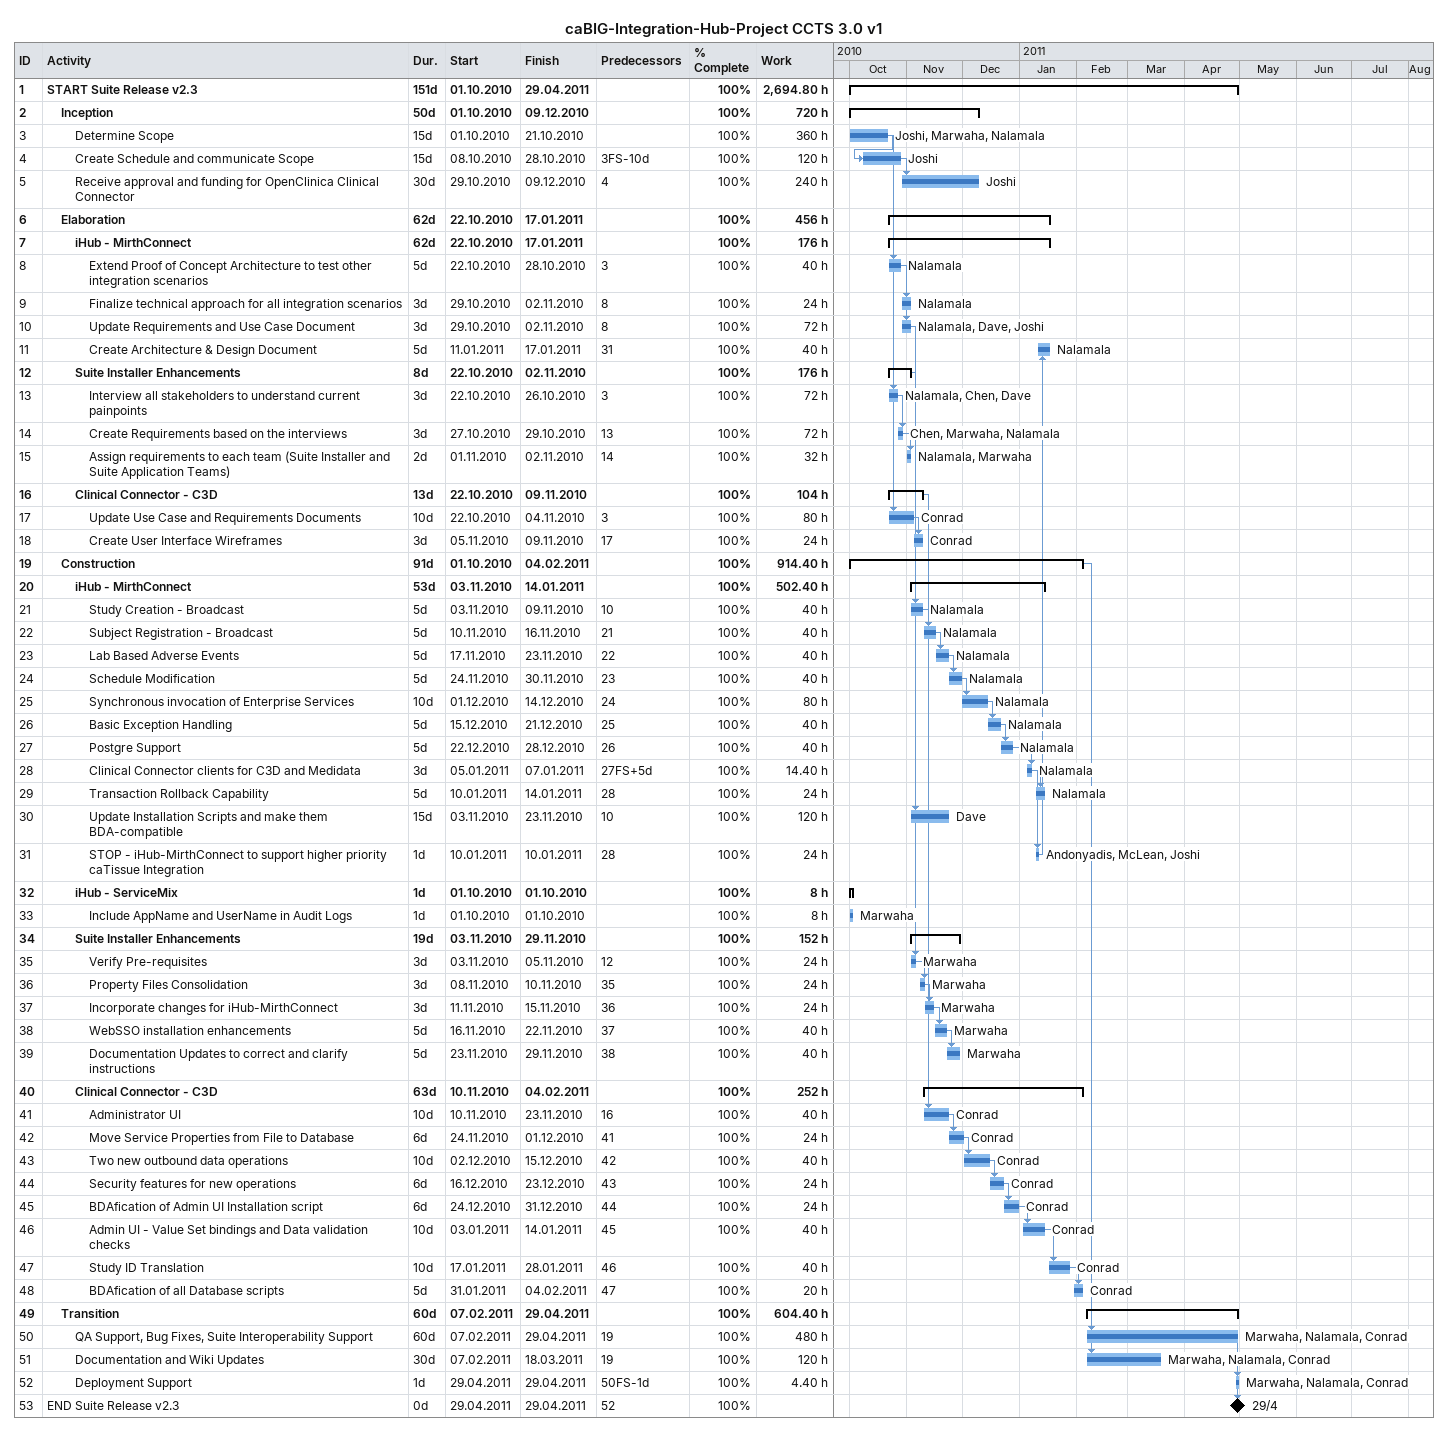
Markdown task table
caBIG-Integration-Hub-Project CCTS 3.0 v1

| ID | Level | Task | Duration | Start | Finish | Predecessors | Resources | % complete | Work (h) |
|---|---|---|---|---|---|---|---|---|---|
| 1 | 1 | **START Suite Release v2.3** | 151d | 2010-10-01 | 2011-04-29 |  |  | 100 | 2694.80 |
| 2 | 2 | **Inception** | 50d | 2010-10-01 | 2010-12-09 |  |  | 100 | 720 |
| 3 | 3 | Determine Scope | 15d | 2010-10-01 | 2010-10-21 |  | Joshi, Marwaha, Nalamala | 100 | 360 |
| 4 | 3 | Create Schedule and communicate Scope | 15d | 2010-10-08 | 2010-10-28 | 3FS-10d | Joshi | 100 | 120 |
| 5 | 3 | Receive approval and funding for OpenClinica Clinical Connector | 30d | 2010-10-29 | 2010-12-09 | 4 | Joshi | 100 | 240 |
| 6 | 2 | **Elaboration** | 62d | 2010-10-22 | 2011-01-17 |  |  | 100 | 456 |
| 7 | 3 | **iHub - MirthConnect** | 62d | 2010-10-22 | 2011-01-17 |  |  | 100 | 176 |
| 8 | 4 | Extend Proof of Concept Architecture to test other integration scenarios | 5d | 2010-10-22 | 2010-10-28 | 3 | Nalamala | 100 | 40 |
| 9 | 4 | Finalize technical approach for all integration scenarios | 3d | 2010-10-29 | 2010-11-02 | 8 | Nalamala | 100 | 24 |
| 10 | 4 | Update Requirements and Use Case Document | 3d | 2010-10-29 | 2010-11-02 | 8 | Nalamala, Dave, Joshi | 100 | 72 |
| 11 | 4 | Create Architecture & Design Document | 5d | 2011-01-11 | 2011-01-17 | 31 | Nalamala | 100 | 40 |
| 12 | 3 | **Suite Installer Enhancements** | 8d | 2010-10-22 | 2010-11-02 |  |  | 100 | 176 |
| 13 | 4 | Interview all stakeholders to understand current painpoints | 3d | 2010-10-22 | 2010-10-26 | 3 | Nalamala, Chen, Dave | 100 | 72 |
| 14 | 4 | Create Requirements based on the interviews | 3d | 2010-10-27 | 2010-10-29 | 13 | Chen, Marwaha, Nalamala | 100 | 72 |
| 15 | 4 | Assign requirements to each team (Suite Installer and Suite Application Teams) | 2d | 2010-11-01 | 2010-11-02 | 14 | Nalamala, Marwaha | 100 | 32 |
| 16 | 3 | **Clinical Connector - C3D** | 13d | 2010-10-22 | 2010-11-09 |  |  | 100 | 104 |
| 17 | 4 | Update Use Case and Requirements Documents | 10d | 2010-10-22 | 2010-11-04 | 3 | Conrad | 100 | 80 |
| 18 | 4 | Create User Interface Wireframes | 3d | 2010-11-05 | 2010-11-09 | 17 | Conrad | 100 | 24 |
| 19 | 2 | **Construction** | 91d | 2010-10-01 | 2011-02-04 |  |  | 100 | 914.40 |
| 20 | 3 | **iHub - MirthConnect** | 53d | 2010-11-03 | 2011-01-14 |  |  | 100 | 502.40 |
| 21 | 4 | Study Creation - Broadcast | 5d | 2010-11-03 | 2010-11-09 | 10 | Nalamala | 100 | 40 |
| 22 | 4 | Subject Registration - Broadcast | 5d | 2010-11-10 | 2010-11-16 | 21 | Nalamala | 100 | 40 |
| 23 | 4 | Lab Based Adverse Events | 5d | 2010-11-17 | 2010-11-23 | 22 | Nalamala | 100 | 40 |
| 24 | 4 | Schedule Modification | 5d | 2010-11-24 | 2010-11-30 | 23 | Nalamala | 100 | 40 |
| 25 | 4 | Synchronous invocation of Enterprise Services | 10d | 2010-12-01 | 2010-12-14 | 24 | Nalamala | 100 | 80 |
| 26 | 4 | Basic Exception Handling | 5d | 2010-12-15 | 2010-12-21 | 25 | Nalamala | 100 | 40 |
| 27 | 4 | Postgre Support | 5d | 2010-12-22 | 2010-12-28 | 26 | Nalamala | 100 | 40 |
| 28 | 4 | Clinical Connector clients for C3D and Medidata | 3d | 2011-01-05 | 2011-01-07 | 27FS+5d | Nalamala | 100 | 14.40 |
| 29 | 4 | Transaction Rollback Capability | 5d | 2011-01-10 | 2011-01-14 | 28 | Nalamala | 100 | 24 |
| 30 | 4 | Update Installation Scripts and make them BDA-compatible | 15d | 2010-11-03 | 2010-11-23 | 10 | Dave | 100 | 120 |
| 31 | 4 | STOP - iHub-MirthConnect to support higher priority caTissue Integration | 1d | 2011-01-10 | 2011-01-10 | 28 | Andonyadis, McLean, Joshi | 100 | 24 |
| 32 | 3 | **iHub - ServiceMix** | 1d | 2010-10-01 | 2010-10-01 |  |  | 100 | 8 |
| 33 | 4 | Include AppName and UserName in Audit Logs | 1d | 2010-10-01 | 2010-10-01 |  | Marwaha | 100 | 8 |
| 34 | 3 | **Suite Installer Enhancements** | 19d | 2010-11-03 | 2010-11-29 |  |  | 100 | 152 |
| 35 | 4 | Verify Pre-requisites | 3d | 2010-11-03 | 2010-11-05 | 12 | Marwaha | 100 | 24 |
| 36 | 4 | Property Files Consolidation | 3d | 2010-11-08 | 2010-11-10 | 35 | Marwaha | 100 | 24 |
| 37 | 4 | Incorporate changes for iHub-MirthConnect | 3d | 2010-11-11 | 2010-11-15 | 36 | Marwaha | 100 | 24 |
| 38 | 4 | WebSSO installation enhancements | 5d | 2010-11-16 | 2010-11-22 | 37 | Marwaha | 100 | 40 |
| 39 | 4 | Documentation Updates to correct and clarify instructions | 5d | 2010-11-23 | 2010-11-29 | 38 | Marwaha | 100 | 40 |
| 40 | 3 | **Clinical Connector - C3D** | 63d | 2010-11-10 | 2011-02-04 |  |  | 100 | 252 |
| 41 | 4 | Administrator UI | 10d | 2010-11-10 | 2010-11-23 | 16 | Conrad | 100 | 40 |
| 42 | 4 | Move Service Properties from File to Database | 6d | 2010-11-24 | 2010-12-01 | 41 | Conrad | 100 | 24 |
| 43 | 4 | Two new outbound data operations | 10d | 2010-12-02 | 2010-12-15 | 42 | Conrad | 100 | 40 |
| 44 | 4 | Security features for new operations | 6d | 2010-12-16 | 2010-12-23 | 43 | Conrad | 100 | 24 |
| 45 | 4 | BDAfication of Admin UI Installation script | 6d | 2010-12-24 | 2010-12-31 | 44 | Conrad | 100 | 24 |
| 46 | 4 | Admin UI - Value Set bindings and Data validation checks | 10d | 2011-01-03 | 2011-01-14 | 45 | Conrad | 100 | 40 |
| 47 | 4 | Study ID Translation | 10d | 2011-01-17 | 2011-01-28 | 46 | Conrad | 100 | 40 |
| 48 | 4 | BDAfication of all Database scripts | 5d | 2011-01-31 | 2011-02-04 | 47 | Conrad | 100 | 20 |
| 49 | 2 | **Transition** | 60d | 2011-02-07 | 2011-04-29 |  |  | 100 | 604.40 |
| 50 | 3 | QA Support, Bug Fixes, Suite Interoperability Support | 60d | 2011-02-07 | 2011-04-29 | 19 | Marwaha, Nalamala, Conrad | 100 | 480 |
| 51 | 3 | Documentation and Wiki Updates | 30d | 2011-02-07 | 2011-03-18 | 19 | Marwaha, Nalamala, Conrad | 100 | 120 |
| 52 | 3 | Deployment Support | 1d | 2011-04-29 | 2011-04-29 | 50FS-1d | Marwaha, Nalamala, Conrad | 100 | 4.40 |
| 53 | 1 | END Suite Release v2.3 | 0d | 2011-04-29 | 2011-04-29 | 52 |  | 100 |  |
